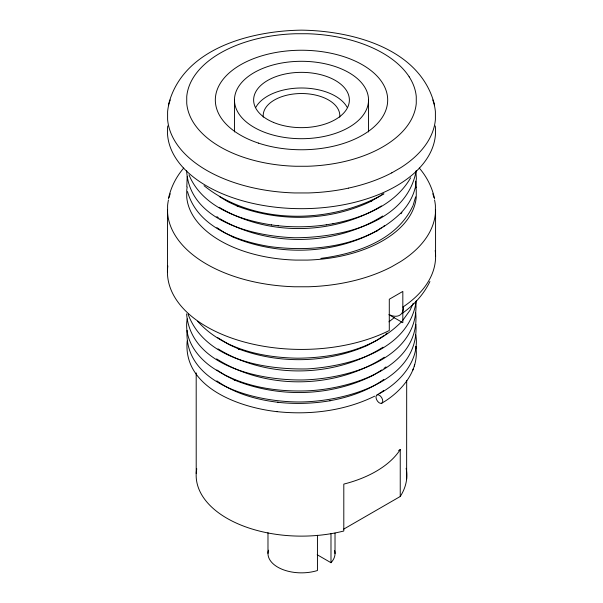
<?xml version="1.0" encoding="UTF-8"?>
<svg xmlns="http://www.w3.org/2000/svg" width="603" height="603" viewBox="0 0 603 603"><rect width="100%" height="100%" fill="white"/><g stroke="black" fill="none" stroke-linecap="round" stroke-linejoin="round"><path stroke-width="0.9" d="M335.019 553.607L335.019 533.105M406.633 479.106L406.693 380.403M167.43 272.021L167.604 205.517A134.665 77.749 0 0 1 168.441 200.008M434.559 200.008A134.665 77.749 0 0 1 435.396 205.517L435.396 213.417A134.68 77.757 0 0 1 427.097 236.542A134.009 77.372 0 0 1 400.648 261.551L391.731 266.714A134.009 77.372 0 0 1 348.406 281.978A134.68 77.757 0 0 1 308.344 286.772L294.656 286.772A134.665 77.749 0 0 1 254.602 281.978A133.037 76.807 0 0 1 236.911 277.29A134.258 77.516 0 0 1 181.096 243.522A133.037 76.807 0 0 1 175.903 236.542A134.665 77.749 0 0 1 167.604 213.417L167.43 209.467M416.228 300.829C409.407 350.222 349.167 366.345 307.115 368.93C264.189 369.699 205.126 360.029 188.046 314.118M187.043 330.323C183.923 385.95 258.913 402.593 301.568 401.952C346.197 401.168 419.643 381.3 415.912 324.316M416.176 170.634C406.708 223.585 339.881 237.778 294.663 237.748C253.599 236.353 189.417 221.414 186.621 170.687M187.201 318.912C183.576 339.414 197.656 358.19 214.133 368.712C241.019 386.289 274.101 391.792 305.751 390.895C349.122 389.493 420.766 368.245 415.723 312.934M187.194 176.573L186.809 186.855M187.186 340.966C182.799 387.699 239.745 407.53 277.026 411.653M415.346 187.141L416.387 178.797L415.912 171.335M415.603 196.887L413.198 205.118M381.624 403.286A4.786 2.714 59 0 0 380.44 396.081A4.786 2.714 59 0 0 376.053 397.859A4.786 2.714 59 0 0 381.624 403.286C401.41 391.86 419.786 370.649 415.799 346.318M168.448 104.922C182.453 48.428 250.735 30.828 301.5 30.15C352.265 30.828 420.547 48.428 434.552 104.922M168.448 198.749C170.785 187.397 176.197 176.8 183.734 168.041M415.173 187.857C412.995 196.977 408.02 205.239 401.719 212.105M412.799 370.182L413.296 368.742M414.208 366.104L414.713 364.649M413.221 303.271L410.07 310.183L402.736 320.397M412.919 205.789C396.849 240.378 356.072 253.81 320.856 258.386M429.916 281.48C423.894 294.272 414.012 304.907 402.608 313.108M410.666 177.779C394.829 205.276 362.682 218 332.939 223.721M401.312 212.565C367.438 245.918 315.377 252.604 270.061 246.619C237.476 241.336 197.309 226.879 187.51 191.588M401.673 321.633C374.84 349.024 334.575 357.978 297.422 358.197C261.74 357.549 222.386 349.024 197.686 321.316M394.55 317.427L388.935 321.836M385.242 334.627L387.164 333.06M381.654 194.829L383.131 193.721M383.953 368.395L386.003 366.88M383.847 335.63L376.604 340.476L366.843 345.662L367.717 345.27C327.339 363.262 279.619 364.333 238.283 348.843L239.165 349.19L229.08 344.622L217.389 337.469M381.624 391.995L383.719 390.488M384.322 357.24C335.358 389.116 266.029 390.345 216.59 358.868M383.862 379.423C367.958 390.834 349.009 397.279 329.879 400.739L330.248 400.686C313.688 403.648 294.535 404.221 277.742 402.269L278.081 402.299C256.501 399.706 234.71 393.638 216.846 380.862M381.593 227.648L376.558 231.062L377.448 230.572C333.896 254.67 278.88 256.215 233.188 237.16L234.039 237.574L224.489 232.652L216.861 227.61M383.033 226.675L384.473 225.703M383.041 347.177C334.575 377.938 266.986 379.136 218.015 348.873M381.903 369.91L372.805 375.496L373.664 375.051C330.964 396.782 278.352 398.078 234.175 379.913L235.019 380.305L225.371 375.458L216.861 369.971M382.686 216.017C334.786 246.13 268.659 247.381 219.831 218.693M377.124 394.859L380.87 392.47M381.413 205.947C333.369 235.268 267.611 236.429 219.228 207.311M379.913 393.352C400.633 382.053 419.959 360.059 415.814 334.891M383.953 193.88C330.165 224.452 253.516 225.499 204.033 185.694M380.169 195.937L370.86 201.387L371.772 200.95C330.286 221.097 280.214 222.447 237.243 206.105L238.132 206.482L228.153 201.839L219.273 196.525M398.628 450.509L400.241 449.574L400.241 496.488L343.74 529.11M391.731 172.888L400.656 167.732A134.009 77.372 0 0 0 427.105 142.715A134.68 77.757 0 0 0 435.396 119.59L435.396 111.691A134.665 77.749 0 0 0 432.773 99.94M374.719 396.148C344.554 410.99 309.889 415.181 276.687 411.615M278.111 225.741C294.166 227.421 310.432 227.112 326.411 224.791M326.253 224.821L333.15 223.683M188.988 174.87C202.322 207.131 239.708 219.997 271.576 224.927M271.358 224.896L278.284 225.763M388.973 314.698L402.827 322.703L402.827 291.422L389.289 299.246L389.289 330.519A134.07 77.403 0 0 1 241.034 341.102A134.07 77.403 0 0 1 167.853 265.915M317.193 554.745L330.987 562.705A33.519 19.349 0 0 0 334.582 550.403M216.846 216.613L218.339 217.653M419.266 168.041C426.803 176.8 432.215 187.397 434.552 198.749M415.821 346.446L416.093 347.984M415.723 181.149L416.409 187.767M415.859 302.216C419.635 358.958 347.765 378.872 302.962 379.958C260.277 380.553 190.827 366.579 186.598 313.831M435.57 209.467L435.57 256.381M368.531 100A67.031 38.705 0 0 1 267.981 133.519A67.031 38.705 0 0 1 267.981 66.481A67.031 38.705 0 0 1 368.531 100L368.531 131.944M330.987 533.625L330.987 562.705M317.442 535.268L317.442 570.521A33.519 19.349 0 0 1 281.925 569.209A33.519 19.349 0 0 1 268.478 550.185M267.981 532.698L267.981 553.388M234.469 100L234.469 131.944M196.194 372.918L196.209 473.528M409.151 76.792A115.429 66.639 0 0 1 416.266 96.616L416.266 103.384A115.437 66.647 0 0 1 411.058 120.005A114.751 66.247 0 0 1 382.747 146.906A114.789 66.27 0 0 1 341.697 162.154A115.437 66.647 0 0 1 307.364 166.262L295.636 166.262A115.429 66.639 0 0 1 266.843 163.255A114.909 66.338 0 0 1 200.822 131.959A114.035 65.833 0 0 1 193.842 123.208A115.422 66.639 0 0 1 186.734 103.384L186.734 96.616A115.429 66.639 0 0 1 193.849 76.792A114.939 66.36 0 0 1 246.145 41.871A114.005 65.825 0 0 1 261.295 37.846A115.429 66.639 0 0 1 295.636 33.738L307.364 33.738A115.429 66.639 0 0 1 336.157 36.745A114.909 66.338 0 0 1 409.196 76.837M391.814 172.827A134.009 77.372 0 0 1 348.496 188.098M348.398 188.151A134.68 77.757 0 0 1 308.344 192.945L294.656 192.945A134.665 77.749 0 0 1 254.602 188.151A133.037 76.807 0 0 1 236.911 183.463A134.258 77.516 0 0 1 181.096 149.695A133.037 76.807 0 0 1 175.903 142.715A134.665 77.749 0 0 1 167.604 119.59L167.604 111.691A134.665 77.749 0 0 1 170.227 99.94M255.876 107.251A47.878 27.648 0 0 1 301.5 87.993A47.878 27.648 0 0 1 347.124 107.251M263.285 117.163A38.306 22.115 0 0 1 301.5 93.525A38.306 22.115 0 0 1 339.715 117.163M435.245 125.944A134.07 77.403 0 0 1 301.5 208.676A134.07 77.403 0 0 1 167.755 125.944M400.241 449.574A105.337 60.82 0 0 1 343.8 484.096L343.8 531.009A105.337 60.82 0 0 1 196.766 468.802M406.136 468.305A105.337 60.82 0 0 1 400.241 496.488M415.814 187.066A115.429 66.639 0 0 1 416.266 190.442L416.266 197.211A115.437 66.647 0 0 1 411.058 213.831A114.751 66.247 0 0 1 382.747 240.733A114.789 66.27 0 0 1 341.697 255.981A115.437 66.647 0 0 1 307.364 260.089L295.636 260.089A115.429 66.639 0 0 1 266.843 257.082A114.909 66.338 0 0 1 200.822 225.786A114.035 65.833 0 0 1 193.842 217.035A115.422 66.639 0 0 1 186.734 197.211L186.734 190.442A115.429 66.639 0 0 1 187.186 187.066M169.006 197.656A134.665 77.749 0 0 1 170.227 193.767M432.773 193.767A134.665 77.749 0 0 1 433.994 197.656M401.877 212.279A105.337 60.82 0 0 1 401.04 213.718M435.208 250.456A134.1 77.418 0 0 1 402.857 307.078M403.467 307.402A19.198 11.412 52.2 0 1 389.236 314.66M273.408 122.386A47.878 27.648 0 0 0 349.122 102.857A47.878 27.648 0 0 0 281.97 74.757A47.878 27.648 0 0 0 273.408 122.386M258.408 143.092A86.184 49.763 0 0 0 387.684 100A86.184 49.763 0 0 0 258.408 56.908A86.184 49.763 0 0 0 258.408 143.092"/></g></svg>
